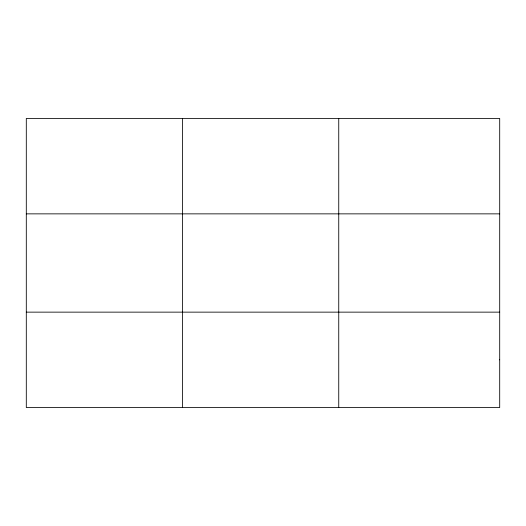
<?xml version="1.0" encoding="UTF-8"?>
<svg xmlns="http://www.w3.org/2000/svg" width="526" height="526" viewBox="0 0 526 526"><rect width="100%" height="100%" fill="white"/><g stroke="black" fill="none" stroke-linecap="round" stroke-linejoin="round"><path stroke-width="0.79" d="M182.522 407.538L182.522 118.462M338.744 407.538L338.744 118.462M26.3 213.858L499.7 213.858M26.3 312.142L499.7 312.142M499.7 359.837L499.7 407.538L26.3 407.538L26.3 118.462L499.7 118.462L499.7 359.837"/></g></svg>
